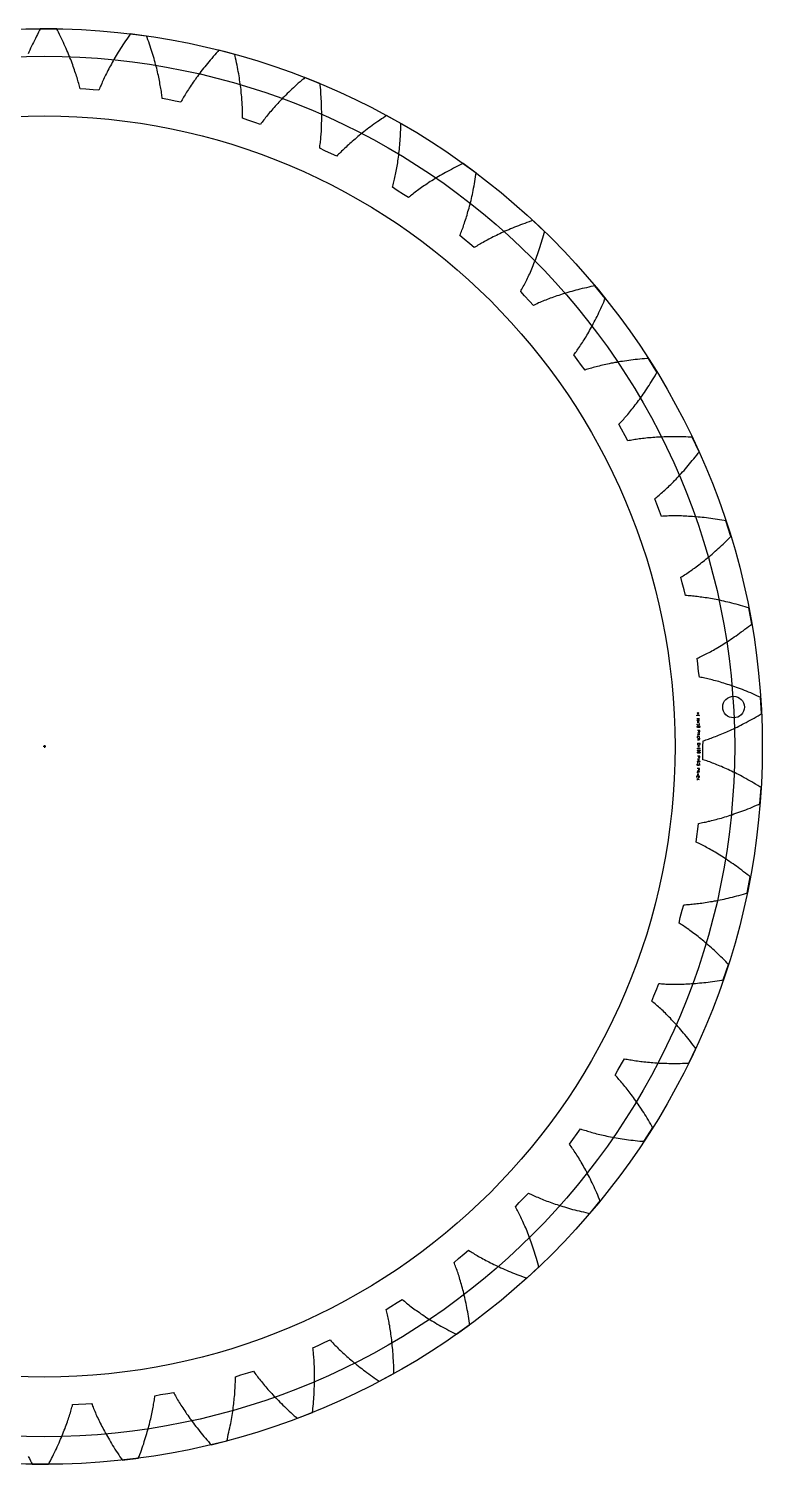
# Model space of a CAD drawing. Extents: x -52 to 52, y -52 to 52.
# Drawn here: x -1.1 to 52, y -52 to 52 of the extents above; entities that cross this region are included whole.
import ezdxf

# ---------------------------------------------------------------- set-up
doc = ezdxf.new("R2010")
doc.units = 0
doc.header["$MEASUREMENT"] = 0
for name, color, linetype in [('gear', 7, 'CONTINUOUS'), ('gear_guides', 5, 'CONTINUOUS'), ('gear_texts', 7, 'CONTINUOUS')]:
    doc.layers.add(name, color=color, linetype=linetype)

msp = doc.modelspace()

# ---------------------------------------------------------------- linework, layer by layer
at = {"layer": 'gear'}
msp.add_lwpolyline([(-1.17, -51.44), (-1.09, -51.59), (-1.02, -51.74), (-0.94, -51.89), (-0.9, -51.96), (-0.89, -51.98), (-0.89, -51.99), (-0.89, -51.99), (-0.89, -51.99), (-0.89, -51.99), (0.3, -52), (0.3, -52), (0.3, -52), (0.3, -52), (0.3, -51.99), (0.31, -51.97), (0.35, -51.9), (0.43, -51.74), (0.51, -51.59), (0.58, -51.45), (0.66, -51.3), (0.73, -51.15), (0.8, -51.01), (0.87, -50.87), (0.93, -50.73), (1, -50.59), (1.06, -50.45), (1.12, -50.31), (1.17, -50.18), (1.23, -50.05), (1.29, -49.92), (1.34, -49.79), (1.39, -49.66), (1.44, -49.53), (1.49, -49.41), (1.53, -49.29), (1.58, -49.17), (1.62, -49.05), (1.66, -48.93), (1.7, -48.81), (1.74, -48.7), (1.77, -48.59), (1.81, -48.48), (1.84, -48.37), (1.88, -48.27), (1.91, -48.16), (1.94, -48.06), (1.96, -47.96), (1.99, -47.86), (2.02, -47.76), (2.04, -47.67), (2.46, -47.64), (3, -47.61), (3.41, -47.59), (3.45, -47.68), (3.48, -47.78), (3.52, -47.87), (3.56, -47.97), (3.6, -48.06), (3.64, -48.16), (3.69, -48.27), (3.73, -48.37), (3.78, -48.47), (3.83, -48.58), (3.88, -48.69), (3.93, -48.8), (3.99, -48.91), (4.04, -49.02), (4.1, -49.14), (4.16, -49.26), (4.22, -49.37), (4.28, -49.49), (4.35, -49.61), (4.42, -49.74), (4.49, -49.86), (4.56, -49.99), (4.63, -50.11), (4.71, -50.24), (4.78, -50.37), (4.86, -50.5), (4.94, -50.63), (5.03, -50.77), (5.11, -50.9), (5.2, -51.04), (5.29, -51.18), (5.38, -51.32), (5.47, -51.46), (5.57, -51.6), (5.62, -51.67), (5.63, -51.69), (5.63, -51.69), (5.64, -51.69), (5.64, -51.69), (5.64, -51.69), (6.81, -51.55), (6.81, -51.55), (6.81, -51.55), (6.81, -51.55), (6.82, -51.54), (6.82, -51.52), (6.85, -51.44), (6.91, -51.28), (6.97, -51.12), (7.03, -50.97), (7.08, -50.81), (7.13, -50.66), (7.19, -50.51), (7.23, -50.36), (7.28, -50.21), (7.33, -50.06), (7.37, -49.92), (7.41, -49.78), (7.45, -49.64), (7.49, -49.5), (7.53, -49.36), (7.57, -49.23), (7.6, -49.09), (7.64, -48.96), (7.67, -48.83), (7.7, -48.71), (7.73, -48.58), (7.75, -48.46), (7.78, -48.34), (7.8, -48.22), (7.83, -48.1), (7.85, -47.98), (7.87, -47.87), (7.89, -47.76), (7.91, -47.65), (7.93, -47.54), (7.94, -47.44), (7.96, -47.33), (7.97, -47.23), (7.99, -47.14), (8, -47.04), (8.41, -46.95), (8.94, -46.86), (9.35, -46.79), (9.39, -46.88), (9.44, -46.96), (9.49, -47.05), (9.54, -47.14), (9.6, -47.23), (9.65, -47.33), (9.71, -47.42), (9.77, -47.52), (9.83, -47.62), (9.89, -47.72), (9.95, -47.82), (10.02, -47.92), (10.09, -48.03), (10.16, -48.13), (10.23, -48.24), (10.3, -48.35), (10.38, -48.45), (10.45, -48.57), (10.53, -48.68), (10.62, -48.79), (10.7, -48.91), (10.79, -49.02), (10.87, -49.14), (10.96, -49.26), (11.06, -49.37), (11.15, -49.49), (11.25, -49.62), (11.35, -49.74), (11.45, -49.86), (11.55, -49.99), (11.66, -50.11), (11.77, -50.24), (11.88, -50.36), (11.99, -50.49), (12.05, -50.56), (12.07, -50.57), (12.07, -50.58), (12.07, -50.58), (12.07, -50.58), (12.07, -50.58), (13.22, -50.29), (13.22, -50.29), (13.22, -50.29), (13.22, -50.29), (13.22, -50.28), (13.23, -50.26), (13.25, -50.18), (13.29, -50.01), (13.32, -49.85), (13.36, -49.68), (13.39, -49.52), (13.43, -49.37), (13.46, -49.21), (13.49, -49.05), (13.52, -48.9), (13.54, -48.75), (13.57, -48.6), (13.59, -48.46), (13.62, -48.31), (13.64, -48.17), (13.66, -48.03), (13.68, -47.89), (13.7, -47.75), (13.71, -47.62), (13.73, -47.49), (13.74, -47.36), (13.75, -47.23), (13.77, -47.1), (13.78, -46.98), (13.79, -46.86), (13.79, -46.74), (13.8, -46.62), (13.81, -46.51), (13.81, -46.39), (13.82, -46.28), (13.82, -46.17), (13.83, -46.07), (13.83, -45.96), (13.83, -45.86), (13.83, -45.76), (13.83, -45.67), (14.22, -45.53), (14.74, -45.37), (15.14, -45.25), (15.2, -45.33), (15.25, -45.41), (15.31, -45.49), (15.38, -45.57), (15.44, -45.66), (15.51, -45.75), (15.57, -45.83), (15.64, -45.92), (15.72, -46.01), (15.79, -46.1), (15.87, -46.19), (15.95, -46.29), (16.03, -46.38), (16.11, -46.48), (16.19, -46.58), (16.28, -46.67), (16.37, -46.77), (16.46, -46.87), (16.55, -46.97), (16.65, -47.08), (16.75, -47.18), (16.85, -47.28), (16.95, -47.39), (17.05, -47.49), (17.16, -47.6), (17.27, -47.71), (17.38, -47.81), (17.49, -47.92), (17.61, -48.03), (17.73, -48.14), (17.85, -48.25), (17.97, -48.37), (18.1, -48.48), (18.23, -48.59), (18.29, -48.65), (18.31, -48.66), (18.31, -48.66), (18.31, -48.67), (18.32, -48.67), (18.32, -48.67), (19.42, -48.24), (19.42, -48.24), (19.42, -48.24), (19.42, -48.23), (19.42, -48.23), (19.42, -48.21), (19.43, -48.12), (19.45, -47.95), (19.47, -47.78), (19.48, -47.62), (19.5, -47.45), (19.51, -47.29), (19.52, -47.13), (19.53, -46.98), (19.54, -46.82), (19.55, -46.67), (19.55, -46.52), (19.56, -46.37), (19.56, -46.22), (19.57, -46.08), (19.57, -45.94), (19.57, -45.8), (19.57, -45.66), (19.57, -45.52), (19.57, -45.39), (19.57, -45.26), (19.56, -45.13), (19.56, -45.01), (19.56, -44.88), (19.55, -44.76), (19.54, -44.64), (19.54, -44.52), (19.53, -44.41), (19.52, -44.3), (19.51, -44.19), (19.5, -44.08), (19.49, -43.97), (19.48, -43.87), (19.47, -43.77), (19.46, -43.67), (19.45, -43.57), (19.82, -43.39), (20.31, -43.16), (20.69, -42.99), (20.76, -43.07), (20.82, -43.14), (20.89, -43.21), (20.97, -43.29), (21.04, -43.36), (21.12, -43.44), (21.2, -43.52), (21.28, -43.6), (21.36, -43.68), (21.44, -43.76), (21.53, -43.84), (21.62, -43.92), (21.71, -44.01), (21.81, -44.09), (21.9, -44.18), (22, -44.26), (22.1, -44.35), (22.2, -44.44), (22.31, -44.53), (22.42, -44.62), (22.53, -44.71), (22.64, -44.8), (22.75, -44.89), (22.87, -44.98), (22.99, -45.07), (23.11, -45.17), (23.24, -45.26), (23.36, -45.35), (23.49, -45.45), (23.62, -45.54), (23.76, -45.64), (23.89, -45.73), (24.03, -45.83), (24.17, -45.92), (24.24, -45.97), (24.26, -45.98), (24.27, -45.99), (24.27, -45.99), (24.27, -45.99), (24.27, -45.99), (25.31, -45.42), (25.31, -45.42), (25.31, -45.42), (25.31, -45.42), (25.31, -45.41), (25.31, -45.39), (25.31, -45.31), (25.31, -45.14), (25.3, -44.97), (25.3, -44.8), (25.29, -44.64), (25.28, -44.47), (25.27, -44.32), (25.26, -44.16), (25.25, -44), (25.24, -43.85), (25.23, -43.7), (25.22, -43.55), (25.2, -43.41), (25.19, -43.26), (25.17, -43.12), (25.16, -42.98), (25.14, -42.85), (25.12, -42.71), (25.1, -42.58), (25.09, -42.45), (25.07, -42.32), (25.05, -42.2), (25.03, -42.08), (25.01, -41.96), (24.98, -41.84), (24.96, -41.72), (24.94, -41.61), (24.92, -41.5), (24.9, -41.39), (24.87, -41.29), (24.85, -41.18), (24.83, -41.08), (24.8, -40.98), (24.78, -40.88), (24.75, -40.79), (25.1, -40.56), (25.56, -40.27), (25.92, -40.06), (25.99, -40.12), (26.07, -40.19), (26.15, -40.25), (26.23, -40.32), (26.31, -40.38), (26.4, -40.45), (26.48, -40.52), (26.57, -40.59), (26.67, -40.66), (26.76, -40.73), (26.86, -40.8), (26.96, -40.87), (27.06, -40.94), (27.16, -41.01), (27.27, -41.09), (27.37, -41.16), (27.49, -41.23), (27.6, -41.31), (27.71, -41.38), (27.83, -41.46), (27.95, -41.53), (28.07, -41.61), (28.2, -41.68), (28.33, -41.76), (28.46, -41.84), (28.59, -41.91), (28.72, -41.99), (28.86, -42.07), (29, -42.14), (29.14, -42.22), (29.29, -42.3), (29.44, -42.38), (29.59, -42.45), (29.74, -42.53), (29.82, -42.57), (29.83, -42.58), (29.84, -42.58), (29.84, -42.58), (29.84, -42.58), (29.84, -42.58), (30.8, -41.89), (30.8, -41.89), (30.8, -41.89), (30.8, -41.89), (30.8, -41.88), (30.8, -41.86), (30.79, -41.78), (30.76, -41.61), (30.74, -41.44), (30.71, -41.28), (30.69, -41.12), (30.66, -40.96), (30.63, -40.8), (30.6, -40.64), (30.57, -40.49), (30.54, -40.34), (30.51, -40.19), (30.48, -40.05), (30.45, -39.91), (30.41, -39.77), (30.38, -39.63), (30.35, -39.49), (30.31, -39.36), (30.28, -39.23), (30.24, -39.1), (30.21, -38.97), (30.17, -38.85), (30.14, -38.73), (30.1, -38.61), (30.07, -38.49), (30.03, -38.38), (30, -38.27), (29.96, -38.16), (29.92, -38.05), (29.89, -37.95), (29.85, -37.84), (29.81, -37.74), (29.78, -37.65), (29.74, -37.55), (29.71, -37.46), (29.67, -37.37), (29.99, -37.1), (30.41, -36.75), (30.73, -36.5), (30.81, -36.55), (30.9, -36.6), (30.99, -36.66), (31.07, -36.71), (31.16, -36.77), (31.26, -36.82), (31.35, -36.88), (31.45, -36.94), (31.55, -36.99), (31.65, -37.05), (31.76, -37.11), (31.87, -37.17), (31.97, -37.23), (32.09, -37.28), (32.2, -37.34), (32.32, -37.4), (32.44, -37.46), (32.56, -37.52), (32.68, -37.58), (32.81, -37.64), (32.94, -37.7), (33.07, -37.76), (33.2, -37.82), (33.34, -37.88), (33.48, -37.94), (33.62, -38), (33.76, -38.06), (33.91, -38.12), (34.05, -38.18), (34.21, -38.24), (34.36, -38.29), (34.52, -38.35), (34.67, -38.41), (34.83, -38.47), (34.92, -38.5), (34.94, -38.5), (34.94, -38.51), (34.94, -38.51), (34.95, -38.51), (34.95, -38.51), (35.81, -37.7), (35.81, -37.7), (35.81, -37.7), (35.81, -37.7), (35.81, -37.69), (35.8, -37.67), (35.78, -37.59), (35.74, -37.42), (35.69, -37.26), (35.64, -37.1), (35.6, -36.95), (35.55, -36.79), (35.5, -36.64), (35.45, -36.49), (35.4, -36.34), (35.36, -36.2), (35.31, -36.05), (35.26, -35.91), (35.21, -35.78), (35.16, -35.64), (35.11, -35.51), (35.06, -35.38), (35.01, -35.25), (34.96, -35.12), (34.91, -35), (34.86, -34.88), (34.8, -34.76), (34.75, -34.65), (34.7, -34.53), (34.65, -34.42), (34.6, -34.31), (34.55, -34.21), (34.51, -34.1), (34.46, -34), (34.41, -33.9), (34.36, -33.8), (34.31, -33.71), (34.26, -33.62), (34.21, -33.53), (34.17, -33.44), (34.12, -33.35), (34.4, -33.04), (34.77, -32.65), (35.07, -32.36), (35.15, -32.4), (35.24, -32.44), (35.34, -32.49), (35.43, -32.53), (35.53, -32.57), (35.63, -32.62), (35.73, -32.66), (35.83, -32.7), (35.94, -32.75), (36.05, -32.79), (36.16, -32.84), (36.27, -32.88), (36.39, -32.93), (36.51, -32.97), (36.63, -33.01), (36.75, -33.06), (36.88, -33.1), (37, -33.15), (37.13, -33.19), (37.27, -33.23), (37.4, -33.28), (37.54, -33.32), (37.68, -33.36), (37.82, -33.4), (37.97, -33.45), (38.11, -33.49), (38.26, -33.53), (38.42, -33.57), (38.57, -33.61), (38.73, -33.65), (38.89, -33.69), (39.05, -33.72), (39.21, -33.76), (39.38, -33.8), (39.47, -33.82), (39.49, -33.82), (39.49, -33.82), (39.49, -33.82), (39.5, -33.82), (39.5, -33.82), (40.26, -32.92), (40.26, -32.92), (40.25, -32.92), (40.25, -32.91), (40.25, -32.91), (40.24, -32.89), (40.21, -32.81), (40.14, -32.65), (40.08, -32.5), (40.01, -32.34), (39.95, -32.19), (39.88, -32.04), (39.81, -31.9), (39.75, -31.76), (39.68, -31.62), (39.61, -31.48), (39.55, -31.34), (39.48, -31.21), (39.41, -31.08), (39.35, -30.95), (39.28, -30.83), (39.21, -30.7), (39.15, -30.58), (39.08, -30.47), (39.02, -30.35), (38.95, -30.24), (38.89, -30.12), (38.82, -30.02), (38.76, -29.91), (38.7, -29.81), (38.63, -29.7), (38.57, -29.6), (38.51, -29.51), (38.45, -29.41), (38.38, -29.32), (38.32, -29.23), (38.26, -29.14), (38.21, -29.06), (38.15, -28.97), (38.09, -28.89), (38.03, -28.81), (38.27, -28.47), (38.59, -28.04), (38.84, -27.71), (38.94, -27.74), (39.03, -27.77), (39.13, -27.8), (39.23, -27.83), (39.33, -27.86), (39.43, -27.89), (39.54, -27.92), (39.65, -27.96), (39.76, -27.99), (39.87, -28.02), (39.99, -28.05), (40.11, -28.08), (40.23, -28.1), (40.35, -28.13), (40.48, -28.16), (40.6, -28.19), (40.73, -28.22), (40.87, -28.25), (41, -28.27), (41.14, -28.3), (41.28, -28.33), (41.42, -28.35), (41.56, -28.38), (41.71, -28.4), (41.86, -28.42), (42.01, -28.45), (42.16, -28.47), (42.32, -28.49), (42.48, -28.51), (42.64, -28.53), (42.8, -28.55), (42.97, -28.56), (43.14, -28.58), (43.31, -28.6), (43.39, -28.6), (43.41, -28.61), (43.42, -28.61), (43.42, -28.61), (43.42, -28.61), (43.42, -28.61), (44.06, -27.61), (44.06, -27.61), (44.06, -27.61), (44.06, -27.61), (44.06, -27.6), (44.05, -27.58), (44.01, -27.51), (43.92, -27.36), (43.84, -27.22), (43.75, -27.07), (43.67, -26.93), (43.58, -26.79), (43.5, -26.66), (43.41, -26.52), (43.33, -26.39), (43.25, -26.27), (43.16, -26.14), (43.08, -26.02), (43, -25.9), (42.92, -25.78), (42.83, -25.66), (42.75, -25.55), (42.67, -25.44), (42.59, -25.33), (42.51, -25.22), (42.43, -25.12), (42.36, -25.01), (42.28, -24.91), (42.2, -24.82), (42.13, -24.72), (42.05, -24.63), (41.98, -24.54), (41.9, -24.45), (41.83, -24.36), (41.76, -24.28), (41.69, -24.2), (41.62, -24.12), (41.55, -24.04), (41.48, -23.96), (41.41, -23.89), (41.34, -23.82), (41.54, -23.45), (41.8, -22.98), (42.01, -22.62), (42.11, -22.64), (42.2, -22.66), (42.3, -22.68), (42.41, -22.7), (42.51, -22.71), (42.62, -22.73), (42.73, -22.75), (42.84, -22.77), (42.95, -22.78), (43.07, -22.8), (43.19, -22.81), (43.31, -22.83), (43.43, -22.84), (43.56, -22.85), (43.69, -22.87), (43.82, -22.88), (43.95, -22.89), (44.08, -22.9), (44.22, -22.91), (44.36, -22.92), (44.5, -22.93), (44.65, -22.94), (44.79, -22.94), (44.94, -22.95), (45.09, -22.95), (45.24, -22.96), (45.4, -22.96), (45.56, -22.96), (45.72, -22.96), (45.88, -22.96), (46.04, -22.96), (46.21, -22.95), (46.38, -22.95), (46.55, -22.94), (46.64, -22.94), (46.66, -22.94), (46.66, -22.94), (46.67, -22.94), (46.67, -22.94), (46.67, -22.94), (47.18, -21.87), (47.18, -21.87), (47.18, -21.87), (47.17, -21.87), (47.17, -21.86), (47.16, -21.85), (47.11, -21.78), (47, -21.64), (46.9, -21.51), (46.8, -21.38), (46.7, -21.25), (46.6, -21.12), (46.5, -21), (46.4, -20.87), (46.3, -20.76), (46.2, -20.64), (46.1, -20.52), (46, -20.41), (45.9, -20.3), (45.81, -20.19), (45.71, -20.09), (45.62, -19.99), (45.52, -19.89), (45.43, -19.79), (45.34, -19.69), (45.25, -19.6), (45.16, -19.51), (45.07, -19.42), (44.98, -19.33), (44.89, -19.25), (44.81, -19.16), (44.72, -19.08), (44.64, -19), (44.55, -18.93), (44.47, -18.85), (44.39, -18.78), (44.31, -18.71), (44.23, -18.64), (44.15, -18.58), (44.08, -18.51), (44, -18.45), (44.15, -18.06), (44.35, -17.56), (44.51, -17.18), (44.61, -17.18), (44.71, -17.19), (44.81, -17.2), (44.92, -17.2), (45.02, -17.21), (45.13, -17.21), (45.24, -17.21), (45.36, -17.22), (45.47, -17.22), (45.59, -17.22), (45.71, -17.22), (45.83, -17.22), (45.95, -17.22), (46.08, -17.22), (46.21, -17.21), (46.34, -17.21), (46.47, -17.2), (46.61, -17.2), (46.74, -17.19), (46.88, -17.18), (47.03, -17.17), (47.17, -17.16), (47.31, -17.15), (47.46, -17.13), (47.61, -17.12), (47.77, -17.1), (47.92, -17.09), (48.08, -17.07), (48.23, -17.05), (48.4, -17.03), (48.56, -17.01), (48.72, -16.98), (48.89, -16.96), (49.06, -16.93), (49.14, -16.91), (49.16, -16.91), (49.17, -16.91), (49.17, -16.91), (49.17, -16.91), (49.17, -16.91), (49.55, -15.79), (49.55, -15.79), (49.54, -15.79), (49.54, -15.78), (49.54, -15.78), (49.52, -15.76), (49.46, -15.7), (49.35, -15.58), (49.23, -15.46), (49.11, -15.34), (48.99, -15.23), (48.88, -15.11), (48.76, -15), (48.65, -14.9), (48.53, -14.79), (48.42, -14.69), (48.31, -14.58), (48.2, -14.49), (48.09, -14.39), (47.98, -14.29), (47.87, -14.2), (47.76, -14.11), (47.66, -14.02), (47.55, -13.94), (47.45, -13.85), (47.35, -13.77), (47.25, -13.69), (47.15, -13.62), (47.05, -13.54), (46.95, -13.47), (46.85, -13.4), (46.76, -13.33), (46.67, -13.26), (46.57, -13.19), (46.48, -13.13), (46.39, -13.07), (46.31, -13.01), (46.22, -12.95), (46.13, -12.9), (46.05, -12.84), (45.97, -12.79), (46.06, -12.39), (46.2, -11.86), (46.32, -11.46), (46.41, -11.46), (46.51, -11.45), (46.61, -11.44), (46.72, -11.44), (46.82, -11.43), (46.93, -11.42), (47.04, -11.41), (47.16, -11.4), (47.27, -11.38), (47.39, -11.37), (47.51, -11.36), (47.63, -11.34), (47.75, -11.32), (47.87, -11.3), (48, -11.28), (48.13, -11.26), (48.26, -11.24), (48.39, -11.22), (48.53, -11.19), (48.67, -11.17), (48.81, -11.14), (48.95, -11.11), (49.09, -11.08), (49.24, -11.05), (49.38, -11.02), (49.53, -10.98), (49.68, -10.95), (49.84, -10.91), (49.99, -10.87), (50.15, -10.83), (50.31, -10.79), (50.47, -10.74), (50.63, -10.69), (50.79, -10.65), (50.88, -10.62), (50.9, -10.62), (50.9, -10.61), (50.9, -10.61), (50.91, -10.61), (50.91, -10.61), (51.13, -9.45), (51.13, -9.45), (51.13, -9.45), (51.13, -9.45), (51.13, -9.45), (51.11, -9.43), (51.04, -9.38), (50.91, -9.27), (50.78, -9.17), (50.64, -9.07), (50.51, -8.97), (50.38, -8.87), (50.26, -8.77), (50.13, -8.68), (50, -8.59), (49.88, -8.5), (49.75, -8.42), (49.63, -8.33), (49.51, -8.25), (49.39, -8.17), (49.27, -8.09), (49.16, -8.01), (49.04, -7.94), (48.92, -7.87), (48.81, -7.8), (48.7, -7.73), (48.59, -7.66), (48.48, -7.6), (48.37, -7.54), (48.27, -7.48), (48.16, -7.42), (48.06, -7.36), (47.96, -7.31), (47.86, -7.25), (47.76, -7.2), (47.67, -7.15), (47.57, -7.1), (47.48, -7.06), (47.39, -7.01), (47.3, -6.97), (47.21, -6.93), (47.25, -6.51), (47.32, -5.98), (47.39, -5.57), (47.48, -5.55), (47.58, -5.53), (47.68, -5.51), (47.78, -5.49), (47.89, -5.47), (47.99, -5.45), (48.1, -5.42), (48.21, -5.4), (48.32, -5.37), (48.44, -5.34), (48.55, -5.31), (48.67, -5.28), (48.79, -5.25), (48.91, -5.21), (49.04, -5.18), (49.16, -5.14), (49.29, -5.1), (49.42, -5.06), (49.55, -5.02), (49.68, -4.98), (49.82, -4.94), (49.95, -4.89), (50.09, -4.84), (50.23, -4.79), (50.37, -4.74), (50.52, -4.69), (50.66, -4.63), (50.81, -4.58), (50.96, -4.52), (51.11, -4.46), (51.26, -4.4), (51.41, -4.33), (51.57, -4.26), (51.73, -4.2), (51.81, -4.16), (51.83, -4.15), (51.83, -4.15), (51.83, -4.15), (51.83, -4.15), (51.83, -4.15), (51.92, -2.97), (51.91, -2.97), (51.91, -2.97), (51.91, -2.97), (51.91, -2.96), (51.89, -2.95), (51.82, -2.91), (51.67, -2.82), (51.52, -2.73), (51.38, -2.65), (51.24, -2.56), (51.1, -2.48), (50.96, -2.41), (50.82, -2.33), (50.69, -2.26), (50.55, -2.18), (50.42, -2.11), (50.28, -2.04), (50.15, -1.98), (50.03, -1.91), (49.9, -1.85), (49.77, -1.79), (49.65, -1.73), (49.53, -1.67), (49.4, -1.62), (49.28, -1.57), (49.17, -1.51), (49.05, -1.46), (48.94, -1.42), (48.82, -1.37), (48.71, -1.32), (48.6, -1.28), (48.5, -1.24), (48.39, -1.2), (48.29, -1.16), (48.19, -1.12), (48.09, -1.09), (47.99, -1.05), (47.89, -1.02), (47.8, -0.99), (47.7, -0.96), (47.7, -0.54), (47.7, 0), (47.71, 0.42), (47.81, 0.44), (47.9, 0.48), (48, 0.51), (48.1, 0.54), (48.2, 0.58), (48.3, 0.61), (48.4, 0.65), (48.51, 0.69), (48.62, 0.73), (48.73, 0.77), (48.84, 0.82), (48.95, 0.86), (49.06, 0.91), (49.18, 0.96), (49.3, 1.01), (49.42, 1.06), (49.54, 1.11), (49.66, 1.17), (49.79, 1.23), (49.92, 1.29), (50.04, 1.35), (50.17, 1.41), (50.3, 1.47), (50.44, 1.54), (50.57, 1.61), (50.71, 1.68), (50.84, 1.75), (50.98, 1.83), (51.12, 1.9), (51.26, 1.98), (51.41, 2.06), (51.55, 2.15), (51.7, 2.23), (51.84, 2.32), (51.92, 2.36), (51.94, 2.38), (51.94, 2.38), (51.94, 2.38), (51.95, 2.38), (51.95, 2.38), (51.88, 3.56), (51.88, 3.56), (51.88, 3.56), (51.87, 3.56), (51.87, 3.57), (51.85, 3.57), (51.77, 3.61), (51.61, 3.68), (51.46, 3.75), (51.31, 3.81), (51.16, 3.88), (51.01, 3.94), (50.86, 4), (50.71, 4.06), (50.57, 4.12), (50.43, 4.17), (50.28, 4.22), (50.14, 4.27), (50.01, 4.32), (49.87, 4.37), (49.74, 4.42), (49.6, 4.46), (49.47, 4.5), (49.34, 4.55), (49.22, 4.59), (49.09, 4.62), (48.97, 4.66), (48.85, 4.7), (48.73, 4.73), (48.61, 4.76), (48.5, 4.79), (48.38, 4.82), (48.27, 4.85), (48.16, 4.88), (48.05, 4.9), (47.95, 4.93), (47.84, 4.95), (47.74, 4.97), (47.64, 4.99), (47.54, 5.01), (47.45, 5.03), (47.39, 5.44), (47.32, 5.98), (47.28, 6.39), (47.37, 6.43), (47.46, 6.47), (47.55, 6.52), (47.65, 6.56), (47.74, 6.61), (47.84, 6.66), (47.94, 6.71), (48.04, 6.76), (48.14, 6.82), (48.24, 6.87), (48.35, 6.93), (48.46, 6.99), (48.56, 7.05), (48.67, 7.11), (48.78, 7.18), (48.9, 7.24), (49.01, 7.31), (49.13, 7.38), (49.24, 7.46), (49.36, 7.53), (49.48, 7.61), (49.6, 7.69), (49.72, 7.77), (49.85, 7.85), (49.97, 7.94), (50.1, 8.02), (50.22, 8.11), (50.35, 8.2), (50.48, 8.3), (50.61, 8.39), (50.74, 8.49), (50.88, 8.59), (51.01, 8.69), (51.15, 8.8), (51.21, 8.85), (51.23, 8.87), (51.23, 8.87), (51.24, 8.87), (51.24, 8.87), (51.24, 8.87), (51.02, 10.04), (51.02, 10.04), (51.02, 10.04), (51.02, 10.04), (51.01, 10.04), (50.99, 10.04), (50.91, 10.07), (50.75, 10.12), (50.59, 10.17), (50.43, 10.21), (50.27, 10.26), (50.11, 10.3), (49.96, 10.34), (49.8, 10.38), (49.65, 10.42), (49.5, 10.46), (49.36, 10.49), (49.21, 10.52), (49.07, 10.56), (48.93, 10.59), (48.79, 10.62), (48.65, 10.64), (48.52, 10.67), (48.39, 10.69), (48.25, 10.72), (48.13, 10.74), (48, 10.76), (47.87, 10.78), (47.75, 10.8), (47.63, 10.82), (47.51, 10.83), (47.4, 10.85), (47.28, 10.86), (47.17, 10.87), (47.06, 10.89), (46.95, 10.9), (46.85, 10.91), (46.74, 10.92), (46.64, 10.92), (46.54, 10.93), (46.44, 10.94), (46.33, 11.34), (46.2, 11.86), (46.11, 12.27), (46.19, 12.32), (46.28, 12.37), (46.36, 12.43), (46.45, 12.48), (46.54, 12.54), (46.63, 12.6), (46.72, 12.67), (46.81, 12.73), (46.91, 12.8), (47, 12.86), (47.1, 12.93), (47.2, 13.01), (47.3, 13.08), (47.4, 13.16), (47.5, 13.24), (47.6, 13.32), (47.71, 13.4), (47.81, 13.48), (47.92, 13.57), (48.03, 13.66), (48.14, 13.75), (48.25, 13.84), (48.36, 13.94), (48.47, 14.04), (48.58, 14.14), (48.7, 14.24), (48.81, 14.34), (48.93, 14.45), (49.04, 14.56), (49.16, 14.67), (49.28, 14.78), (49.4, 14.9), (49.52, 15.02), (49.64, 15.14), (49.7, 15.2), (49.71, 15.22), (49.72, 15.22), (49.72, 15.22), (49.72, 15.22), (49.72, 15.22), (49.36, 16.35), (49.36, 16.35), (49.36, 16.35), (49.36, 16.35), (49.35, 16.35), (49.33, 16.36), (49.25, 16.37), (49.08, 16.4), (48.91, 16.43), (48.75, 16.45), (48.59, 16.48), (48.42, 16.5), (48.27, 16.52), (48.11, 16.54), (47.96, 16.56), (47.8, 16.58), (47.65, 16.6), (47.51, 16.61), (47.36, 16.62), (47.22, 16.64), (47.08, 16.65), (46.94, 16.66), (46.8, 16.67), (46.66, 16.67), (46.53, 16.68), (46.4, 16.69), (46.27, 16.69), (46.15, 16.7), (46.02, 16.7), (45.9, 16.7), (45.78, 16.7), (45.66, 16.7), (45.55, 16.7), (45.43, 16.7), (45.32, 16.7), (45.22, 16.7), (45.11, 16.69), (45, 16.69), (44.9, 16.68), (44.8, 16.68), (44.71, 16.67), (44.55, 17.06), (44.35, 17.56), (44.21, 17.95), (44.28, 18.01), (44.36, 18.07), (44.44, 18.14), (44.52, 18.21), (44.6, 18.28), (44.68, 18.35), (44.76, 18.42), (44.85, 18.5), (44.93, 18.57), (45.02, 18.65), (45.11, 18.74), (45.2, 18.82), (45.28, 18.91), (45.38, 18.99), (45.47, 19.08), (45.56, 19.18), (45.65, 19.27), (45.75, 19.37), (45.84, 19.47), (45.94, 19.57), (46.03, 19.67), (46.13, 19.78), (46.23, 19.89), (46.33, 20), (46.43, 20.11), (46.53, 20.23), (46.63, 20.35), (46.73, 20.47), (46.83, 20.59), (46.93, 20.72), (47.04, 20.84), (47.14, 20.97), (47.25, 21.11), (47.35, 21.24), (47.4, 21.31), (47.42, 21.33), (47.42, 21.33), (47.42, 21.33), (47.42, 21.34), (47.42, 21.34), (46.92, 22.41), (46.92, 22.41), (46.92, 22.41), (46.92, 22.41), (46.91, 22.41), (46.89, 22.41), (46.81, 22.41), (46.64, 22.42), (46.47, 22.43), (46.3, 22.43), (46.14, 22.44), (45.97, 22.44), (45.82, 22.44), (45.66, 22.44), (45.5, 22.44), (45.35, 22.44), (45.2, 22.44), (45.05, 22.43), (44.9, 22.43), (44.76, 22.42), (44.62, 22.42), (44.48, 22.41), (44.34, 22.4), (44.21, 22.39), (44.07, 22.38), (43.94, 22.37), (43.81, 22.36), (43.69, 22.35), (43.57, 22.34), (43.44, 22.32), (43.33, 22.31), (43.21, 22.29), (43.09, 22.28), (42.98, 22.26), (42.87, 22.25), (42.77, 22.23), (42.66, 22.21), (42.56, 22.2), (42.46, 22.18), (42.36, 22.16), (42.26, 22.14), (42.06, 22.5), (41.8, 22.98), (41.61, 23.35), (41.68, 23.42), (41.75, 23.49), (41.82, 23.57), (41.89, 23.64), (41.96, 23.72), (42.03, 23.8), (42.1, 23.89), (42.18, 23.97), (42.25, 24.06), (42.33, 24.15), (42.4, 24.24), (42.48, 24.34), (42.56, 24.43), (42.64, 24.53), (42.72, 24.63), (42.8, 24.74), (42.88, 24.84), (42.96, 24.95), (43.04, 25.06), (43.12, 25.17), (43.2, 25.29), (43.29, 25.41), (43.37, 25.53), (43.46, 25.65), (43.54, 25.77), (43.63, 25.9), (43.71, 26.03), (43.8, 26.16), (43.88, 26.3), (43.97, 26.44), (44.05, 26.57), (44.14, 26.72), (44.23, 26.86), (44.31, 27.01), (44.36, 27.08), (44.37, 27.1), (44.37, 27.11), (44.37, 27.11), (44.37, 27.11), (44.37, 27.11), (43.75, 28.11), (43.75, 28.11), (43.74, 28.11), (43.74, 28.11), (43.74, 28.11), (43.71, 28.11), (43.63, 28.1), (43.46, 28.09), (43.29, 28.08), (43.12, 28.06), (42.96, 28.04), (42.8, 28.03), (42.64, 28.01), (42.48, 27.99), (42.33, 27.97), (42.18, 27.95), (42.03, 27.92), (41.88, 27.9), (41.74, 27.88), (41.6, 27.86), (41.46, 27.83), (41.32, 27.81), (41.18, 27.78), (41.05, 27.76), (40.92, 27.73), (40.79, 27.7), (40.67, 27.67), (40.54, 27.65), (40.42, 27.62), (40.3, 27.59), (40.19, 27.56), (40.07, 27.53), (39.96, 27.5), (39.85, 27.47), (39.75, 27.45), (39.64, 27.42), (39.54, 27.39), (39.44, 27.36), (39.34, 27.33), (39.25, 27.3), (39.16, 27.27), (38.91, 27.6), (38.59, 28.04), (38.36, 28.38), (38.41, 28.46), (38.47, 28.54), (38.53, 28.62), (38.59, 28.71), (38.65, 28.79), (38.71, 28.88), (38.78, 28.98), (38.84, 29.07), (38.9, 29.17), (38.97, 29.26), (39.03, 29.37), (39.1, 29.47), (39.16, 29.57), (39.23, 29.68), (39.29, 29.79), (39.36, 29.9), (39.43, 30.02), (39.49, 30.14), (39.56, 30.26), (39.63, 30.38), (39.69, 30.5), (39.76, 30.63), (39.83, 30.76), (39.9, 30.89), (39.97, 31.03), (40.04, 31.16), (40.1, 31.3), (40.17, 31.45), (40.24, 31.59), (40.31, 31.74), (40.38, 31.89), (40.44, 32.04), (40.51, 32.19), (40.58, 32.35), (40.61, 32.43), (40.62, 32.45), (40.62, 32.45), (40.63, 32.46), (40.63, 32.46), (40.63, 32.46), (39.88, 33.37), (39.88, 33.37), (39.88, 33.37), (39.87, 33.37), (39.87, 33.37), (39.85, 33.37), (39.76, 33.35), (39.59, 33.32), (39.43, 33.28), (39.27, 33.24), (39.11, 33.21), (38.95, 33.17), (38.79, 33.13), (38.64, 33.09), (38.49, 33.05), (38.34, 33.01), (38.2, 32.97), (38.06, 32.93), (37.92, 32.89), (37.78, 32.85), (37.64, 32.81), (37.51, 32.77), (37.38, 32.72), (37.25, 32.68), (37.12, 32.64), (37, 32.6), (36.88, 32.55), (36.76, 32.51), (36.64, 32.47), (36.53, 32.42), (36.42, 32.38), (36.31, 32.34), (36.2, 32.3), (36.1, 32.25), (35.99, 32.21), (35.89, 32.17), (35.8, 32.13), (35.7, 32.08), (35.61, 32.04), (35.52, 32), (35.43, 31.96), (35.14, 32.26), (34.77, 32.65), (34.5, 32.96), (34.54, 33.05), (34.59, 33.14), (34.64, 33.23), (34.69, 33.32), (34.74, 33.41), (34.79, 33.51), (34.84, 33.61), (34.89, 33.71), (34.94, 33.81), (34.99, 33.92), (35.04, 34.03), (35.09, 34.14), (35.15, 34.25), (35.2, 34.36), (35.25, 34.48), (35.3, 34.6), (35.35, 34.72), (35.4, 34.85), (35.46, 34.98), (35.51, 35.11), (35.56, 35.24), (35.61, 35.37), (35.66, 35.51), (35.71, 35.65), (35.76, 35.79), (35.81, 35.94), (35.86, 36.08), (35.91, 36.23), (35.96, 36.38), (36.01, 36.54), (36.06, 36.7), (36.11, 36.86), (36.16, 37.02), (36.21, 37.18), (36.23, 37.26), (36.23, 37.28), (36.24, 37.29), (36.24, 37.29), (36.24, 37.29), (36.24, 37.29), (35.38, 38.11), (35.38, 38.11), (35.38, 38.11), (35.38, 38.11), (35.37, 38.11), (35.35, 38.1), (35.27, 38.07), (35.11, 38.02), (34.95, 37.96), (34.79, 37.9), (34.64, 37.85), (34.49, 37.79), (34.34, 37.73), (34.19, 37.67), (34.05, 37.62), (33.9, 37.56), (33.76, 37.5), (33.63, 37.44), (33.49, 37.38), (33.36, 37.33), (33.23, 37.27), (33.11, 37.21), (32.98, 37.15), (32.86, 37.09), (32.74, 37.03), (32.62, 36.98), (32.51, 36.92), (32.39, 36.86), (32.28, 36.8), (32.18, 36.75), (32.07, 36.69), (31.97, 36.63), (31.87, 36.58), (31.77, 36.52), (31.67, 36.47), (31.58, 36.41), (31.49, 36.36), (31.4, 36.31), (31.31, 36.25), (31.23, 36.2), (31.14, 36.15), (30.82, 36.41), (30.41, 36.75), (30.09, 37.03), (30.13, 37.12), (30.17, 37.21), (30.2, 37.31), (30.24, 37.4), (30.28, 37.5), (30.32, 37.6), (30.35, 37.71), (30.39, 37.81), (30.43, 37.92), (30.46, 38.04), (30.5, 38.15), (30.54, 38.27), (30.58, 38.38), (30.61, 38.5), (30.65, 38.63), (30.68, 38.75), (30.72, 38.88), (30.76, 39.01), (30.79, 39.14), (30.83, 39.28), (30.86, 39.42), (30.9, 39.56), (30.93, 39.7), (30.96, 39.85), (31, 39.99), (31.03, 40.14), (31.06, 40.29), (31.09, 40.45), (31.12, 40.61), (31.15, 40.76), (31.18, 40.93), (31.21, 41.09), (31.23, 41.26), (31.26, 41.43), (31.27, 41.51), (31.28, 41.53), (31.28, 41.54), (31.28, 41.54), (31.28, 41.54), (31.28, 41.54), (30.32, 42.24), (30.32, 42.24), (30.32, 42.24), (30.32, 42.24), (30.32, 42.24), (30.3, 42.23), (30.22, 42.19), (30.07, 42.12), (29.91, 42.04), (29.77, 41.96), (29.62, 41.89), (29.48, 41.81), (29.34, 41.74), (29.2, 41.66), (29.06, 41.59), (28.93, 41.51), (28.8, 41.44), (28.67, 41.36), (28.54, 41.29), (28.42, 41.21), (28.3, 41.14), (28.18, 41.06), (28.06, 40.99), (27.95, 40.92), (27.84, 40.85), (27.73, 40.77), (27.62, 40.7), (27.52, 40.63), (27.42, 40.56), (27.32, 40.49), (27.22, 40.42), (27.12, 40.35), (27.03, 40.28), (26.94, 40.22), (26.85, 40.15), (26.77, 40.08), (26.68, 40.02), (26.6, 39.95), (26.52, 39.89), (26.44, 39.83), (26.37, 39.77), (26.01, 39.98), (25.56, 40.27), (25.21, 40.51), (25.24, 40.6), (25.26, 40.7), (25.29, 40.8), (25.31, 40.9), (25.34, 41), (25.36, 41.11), (25.39, 41.22), (25.41, 41.33), (25.43, 41.44), (25.46, 41.55), (25.48, 41.67), (25.5, 41.79), (25.52, 41.91), (25.54, 42.04), (25.57, 42.16), (25.59, 42.29), (25.61, 42.43), (25.62, 42.56), (25.64, 42.7), (25.66, 42.83), (25.68, 42.97), (25.69, 43.12), (25.71, 43.26), (25.72, 43.41), (25.74, 43.56), (25.75, 43.71), (25.76, 43.87), (25.77, 44.03), (25.79, 44.19), (25.79, 44.35), (25.8, 44.51), (25.81, 44.68), (25.82, 44.85), (25.82, 45.02), (25.82, 45.1), (25.82, 45.12), (25.82, 45.13), (25.82, 45.13), (25.82, 45.13), (25.82, 45.13), (24.79, 45.71), (24.79, 45.71), (24.79, 45.71), (24.79, 45.71), (24.78, 45.7), (24.76, 45.69), (24.69, 45.65), (24.55, 45.55), (24.41, 45.46), (24.27, 45.36), (24.14, 45.27), (24, 45.18), (23.87, 45.09), (23.75, 44.99), (23.62, 44.9), (23.5, 44.81), (23.38, 44.72), (23.26, 44.63), (23.14, 44.54), (23.03, 44.45), (22.92, 44.36), (22.81, 44.27), (22.71, 44.19), (22.6, 44.1), (22.5, 44.01), (22.4, 43.93), (22.3, 43.84), (22.21, 43.76), (22.12, 43.68), (22.03, 43.59), (21.94, 43.51), (21.85, 43.43), (21.77, 43.35), (21.69, 43.28), (21.61, 43.2), (21.53, 43.12), (21.46, 43.05), (21.38, 42.97), (21.31, 42.9), (21.24, 42.83), (21.18, 42.76), (20.8, 42.93), (20.31, 43.16), (19.94, 43.35), (19.95, 43.44), (19.96, 43.54), (19.98, 43.64), (19.99, 43.75), (20, 43.85), (20.01, 43.96), (20.02, 44.07), (20.03, 44.18), (20.04, 44.3), (20.05, 44.42), (20.06, 44.54), (20.06, 44.66), (20.07, 44.78), (20.07, 44.91), (20.08, 45.04), (20.08, 45.17), (20.09, 45.3), (20.09, 45.44), (20.09, 45.57), (20.09, 45.71), (20.09, 45.85), (20.09, 46), (20.08, 46.14), (20.08, 46.29), (20.08, 46.44), (20.07, 46.6), (20.06, 46.75), (20.05, 46.91), (20.04, 47.07), (20.03, 47.23), (20.02, 47.39), (20.01, 47.56), (19.99, 47.73), (19.98, 47.9), (19.97, 47.98), (19.96, 48.01), (19.96, 48.01), (19.96, 48.01), (19.96, 48.01), (19.96, 48.02), (18.87, 48.46), (18.87, 48.46), (18.86, 48.46), (18.86, 48.45), (18.86, 48.45), (18.84, 48.44), (18.78, 48.38), (18.65, 48.27), (18.52, 48.16), (18.39, 48.05), (18.27, 47.94), (18.15, 47.83), (18.04, 47.72), (17.92, 47.61), (17.81, 47.51), (17.7, 47.4), (17.59, 47.3), (17.48, 47.19), (17.38, 47.09), (17.28, 46.99), (17.18, 46.88), (17.08, 46.78), (16.99, 46.68), (16.9, 46.58), (16.81, 46.49), (16.72, 46.39), (16.63, 46.29), (16.55, 46.2), (16.47, 46.1), (16.39, 46.01), (16.31, 45.92), (16.24, 45.83), (16.16, 45.74), (16.09, 45.65), (16.02, 45.57), (15.96, 45.48), (15.89, 45.4), (15.83, 45.31), (15.77, 45.23), (15.71, 45.15), (15.65, 45.07), (15.25, 45.2), (14.74, 45.37), (14.35, 45.51), (14.35, 45.6), (14.35, 45.7), (14.35, 45.8), (14.35, 45.91), (14.35, 46.01), (14.34, 46.12), (14.34, 46.23), (14.34, 46.35), (14.33, 46.46), (14.32, 46.58), (14.32, 46.7), (14.31, 46.82), (14.3, 46.94), (14.29, 47.07), (14.28, 47.2), (14.26, 47.33), (14.25, 47.46), (14.24, 47.59), (14.22, 47.73), (14.2, 47.87), (14.18, 48.01), (14.16, 48.15), (14.14, 48.3), (14.12, 48.45), (14.1, 48.59), (14.07, 48.74), (14.04, 48.9), (14.02, 49.05), (13.99, 49.21), (13.96, 49.37), (13.92, 49.53), (13.89, 49.69), (13.85, 49.86), (13.81, 50.02), (13.8, 50.11), (13.79, 50.13), (13.79, 50.13), (13.79, 50.14), (13.79, 50.14), (13.79, 50.14), (12.64, 50.44), (12.64, 50.44), (12.64, 50.44), (12.64, 50.44), (12.64, 50.43), (12.62, 50.42), (12.56, 50.35), (12.45, 50.23), (12.34, 50.1), (12.23, 49.98), (12.12, 49.85), (12.01, 49.73), (11.91, 49.61), (11.81, 49.48), (11.71, 49.36), (11.62, 49.25), (11.52, 49.13), (11.43, 49.01), (11.34, 48.9), (11.25, 48.78), (11.17, 48.67), (11.09, 48.55), (11, 48.44), (10.93, 48.33), (10.85, 48.23), (10.77, 48.12), (10.7, 48.01), (10.63, 47.91), (10.56, 47.8), (10.49, 47.7), (10.43, 47.6), (10.37, 47.5), (10.3, 47.41), (10.24, 47.31), (10.19, 47.22), (10.13, 47.12), (10.08, 47.03), (10.02, 46.94), (9.97, 46.85), (9.93, 46.77), (9.88, 46.68), (9.47, 46.75), (8.94, 46.86), (8.53, 46.94), (8.52, 47.04), (8.51, 47.14), (8.5, 47.24), (8.48, 47.34), (8.47, 47.45), (8.45, 47.56), (8.43, 47.67), (8.41, 47.78), (8.39, 47.89), (8.37, 48.01), (8.35, 48.12), (8.33, 48.24), (8.3, 48.37), (8.28, 48.49), (8.25, 48.61), (8.22, 48.74), (8.19, 48.87), (8.16, 49), (8.13, 49.14), (8.09, 49.27), (8.05, 49.41), (8.02, 49.55), (7.98, 49.69), (7.94, 49.83), (7.89, 49.98), (7.85, 50.12), (7.81, 50.27), (7.76, 50.42), (7.71, 50.57), (7.66, 50.73), (7.61, 50.88), (7.55, 51.04), (7.49, 51.2), (7.44, 51.36), (7.41, 51.44), (7.4, 51.46), (7.4, 51.47), (7.4, 51.47), (7.4, 51.47), (7.4, 51.47), (6.22, 51.63), (6.22, 51.63), (6.22, 51.62), (6.22, 51.62), (6.22, 51.62), (6.2, 51.6), (6.15, 51.53), (6.06, 51.39), (5.96, 51.25), (5.87, 51.11), (5.78, 50.98), (5.69, 50.84), (5.6, 50.71), (5.52, 50.57), (5.43, 50.44), (5.35, 50.31), (5.27, 50.18), (5.2, 50.06), (5.12, 49.93), (5.05, 49.81), (4.98, 49.68), (4.91, 49.56), (4.85, 49.44), (4.78, 49.32), (4.72, 49.21), (4.66, 49.09), (4.6, 48.98), (4.54, 48.86), (4.49, 48.75), (4.43, 48.64), (4.38, 48.53), (4.33, 48.43), (4.28, 48.32), (4.23, 48.22), (4.19, 48.12), (4.15, 48.02), (4.1, 47.92), (4.06, 47.83), (4.02, 47.73), (3.99, 47.64), (3.95, 47.55), (3.53, 47.57), (3, 47.61), (2.58, 47.64), (2.56, 47.74), (2.53, 47.84), (2.51, 47.93), (2.48, 48.03), (2.45, 48.14), (2.42, 48.24), (2.39, 48.35), (2.36, 48.46), (2.32, 48.57), (2.29, 48.68), (2.25, 48.79), (2.21, 48.91), (2.17, 49.02), (2.13, 49.14), (2.09, 49.27), (2.05, 49.39), (2, 49.51), (1.95, 49.64), (1.9, 49.77), (1.85, 49.9), (1.8, 50.03), (1.74, 50.16), (1.69, 50.3), (1.63, 50.43), (1.57, 50.57), (1.51, 50.71), (1.44, 50.85), (1.38, 51), (1.31, 51.14), (1.24, 51.29), (1.17, 51.44), (1.09, 51.59), (1.02, 51.74), (0.94, 51.89), (0.9, 51.96), (0.89, 51.98), (0.89, 51.99), (0.89, 51.99), (0.89, 51.99), (0.89, 51.99), (-0.3, 52), (-0.3, 52), (-0.3, 52), (-0.3, 52), (-0.3, 51.99), (-0.31, 51.97), (-0.35, 51.9), (-0.43, 51.74), (-0.51, 51.59), (-0.58, 51.45), (-0.66, 51.3), (-0.73, 51.15), (-0.8, 51.01), (-0.87, 50.87), (-0.93, 50.73), (-1, 50.59), (-1.06, 50.45), (-1.12, 50.31), (-1.17, 50.18)], dxfattribs=at)
at = {"layer": 'gear_guides'}
for p, q in [((0.1, 0), (-0.1, 0)), ((0, 0.1), (0, -0.1))]:
    msp.add_line(p, q, dxfattribs=at)
for centre, radius in [((0, 0), 52), ((0, 0), 50), ((0, 0), 45.68), ((49.92, 2.86), 0.785)]:
    msp.add_circle(centre, radius, dxfattribs=at)
at = {"layer": 'gear_texts'}
for points in [[(47.41, 2.28), (47.44, 2.25), (47.26, 2.24)], [(47.26, 2.21), (47.26, 2.24), (47.26, 2.27)], [(47.4, 2.34), (47.37, 2.37), (47.34, 2.4), (47.31, 2.43), (47.28, 2.46)], [(47.28, 2.34), (47.31, 2.37), (47.34, 2.4), (47.37, 2.43), (47.4, 2.46)], [(47.28, 2.4), (47.4, 2.4)], [(47.34, 2.34), (47.34, 2.37), (47.34, 2.4), (47.34, 2.43), (47.34, 2.46)], [(47.45, 1.89), (47.27, 1.89), (47.32, 1.92), (47.36, 1.95), (47.4, 1.98), (47.45, 2.01), (47.27, 2.01)], [(47.47, 1.53), (47.46, 1.56), (47.46, 1.59), (47.46, 1.62), (47.46, 1.65), (47.4, 1.65), (47.4, 1.62), (47.4, 1.59), (47.4, 1.56), (47.38, 1.53), (47.32, 1.53), (47.28, 1.56), (47.28, 1.59), (47.28, 1.62), (47.31, 1.65)], [(47.32, 1.38), (47.29, 1.41), (47.29, 1.44), (47.32, 1.47), (47.44, 1.47), (47.47, 1.44), (47.47, 1.41), (47.44, 1.38), (47.32, 1.38)], [(47.39, 1.17), (47.39, 1.14), (47.39, 1.11), (47.39, 1.08), (47.42, 1.05), (47.45, 1.05), (47.48, 1.08), (47.48, 1.11), (47.48, 1.14), (47.48, 1.17), (47.3, 1.17)], [(47.34, 1.71), (47.34, 1.74), (47.34, 1.77), (47.34, 1.8), (47.33, 1.83)], [(47.4, 1.71), (47.4, 1.74), (47.4, 1.77), (47.4, 1.8), (47.39, 1.83)], [(47.3, 0.99), (47.42, 0.99)], [(47.33, 0.81), (47.3, 0.84), (47.33, 0.87), (47.48, 0.87)], [(47.31, 0.63), (47.31, 0.66), (47.3, 0.69), (47.3, 0.72), (47.33, 0.75), (47.39, 0.75), (47.42, 0.72), (47.42, 0.69), (47.43, 0.66), (47.43, 0.63)], [(47.37, 0.57), (47.4, 0.54), (47.43, 0.51), (47.43, 0.48), (47.4, 0.45), (47.31, 0.45)], [(47.31, 0.57), (47.49, 0.57)], [(47.31, 0.24), (47.31, 0.21), (47.31, 0.18), (47.31, 0.15), (47.34, 0.12), (47.46, 0.12), (47.49, 0.15), (47.49, 0.18), (47.49, 0.21), (47.49, 0.24)], [(47.49, 0.21), (47.31, 0.21)], [(47.37, -0.06), (47.37, -0.03), (47.37, 0), (47.37, 0.03), (47.37, 0.06)], [(47.42, 0.81), (47.42, 0.84), (47.42, 0.87), (47.42, 0.9), (47.42, 0.93)], [(47.43, -0.06), (47.43, -0.03), (47.43, 0), (47.43, 0.03), (47.43, 0.06)], [(47.45, 0.99), (47.48, 0.99)], [(47.39, -0.69), (47.39, -0.72), (47.39, -0.75), (47.39, -0.78), (47.42, -0.81), (47.45, -0.81), (47.48, -0.78), (47.48, -0.75), (47.48, -0.72), (47.48, -0.69), (47.3, -0.69)], [(47.46, -0.12), (47.49, -0.15), (47.31, -0.15)], [(47.31, -0.18), (47.31, -0.15), (47.31, -0.12)], [(47.34, -0.33), (47.31, -0.3), (47.31, -0.27), (47.34, -0.24), (47.46, -0.24), (47.49, -0.27), (47.49, -0.3), (47.46, -0.33), (47.34, -0.33)], [(47.34, -0.48), (47.31, -0.45), (47.31, -0.42), (47.34, -0.39), (47.46, -0.39), (47.49, -0.42), (47.49, -0.45), (47.46, -0.48), (47.34, -0.48)], [(47.36, -0.99), (47.36, -0.96), (47.36, -0.93), (47.36, -0.9), (47.36, -0.87)], [(47.42, -0.99), (47.42, -0.96), (47.42, -0.93), (47.42, -0.9), (47.42, -0.87)], [(47.28, -1.77), (47.34, -1.77), (47.4, -1.8), (47.45, -1.83), (47.39, -1.86), (47.33, -1.89), (47.27, -1.89)], [(47.37, -1.59), (47.37, -1.62), (47.37, -1.65), (47.37, -1.68), (47.4, -1.71), (47.43, -1.71), (47.46, -1.68), (47.46, -1.65), (47.46, -1.62), (47.46, -1.59), (47.28, -1.59)], [(47.32, -1.2), (47.29, -1.2)], [(47.47, -1.38), (47.47, -1.35), (47.47, -1.32), (47.47, -1.29), (47.47, -1.26), (47.41, -1.26), (47.41, -1.29), (47.41, -1.32), (47.41, -1.35), (47.38, -1.38), (47.32, -1.38), (47.29, -1.35), (47.29, -1.32), (47.29, -1.29), (47.32, -1.26)], [(47.33, -1.14), (47.3, -1.11), (47.3, -1.08), (47.33, -1.05), (47.45, -1.05), (47.48, -1.08), (47.48, -1.11), (47.45, -1.14), (47.33, -1.14)], [(47.32, -2.07), (47.33, -2.04), (47.33, -2.01), (47.33, -1.98), (47.33, -1.95)], [(47.34, -1.77), (47.34, -1.8), (47.33, -1.83), (47.33, -1.86), (47.33, -1.89)], [(47.38, -2.07), (47.39, -2.04), (47.39, -2.01), (47.39, -1.98), (47.39, -1.95)], [(47.31, -2.43), (47.31, -2.4), (47.31, -2.37), (47.31, -2.34), (47.31, -2.31), (47.35, -2.34), (47.39, -2.37), (47.43, -2.4), (47.25, -2.39)], [(47.26, -2.24), (47.26, -2.21), (47.26, -2.19), (47.26, -2.16), (47.26, -2.13), (47.32, -2.13), (47.35, -2.16), (47.35, -2.19), (47.35, -2.22), (47.38, -2.25), (47.41, -2.25), (47.44, -2.22), (47.44, -2.19), (47.44, -2.16), (47.41, -2.13)]]:
    msp.add_lwpolyline(points, dxfattribs=at)

doc.saveas('drawing.dxf')
